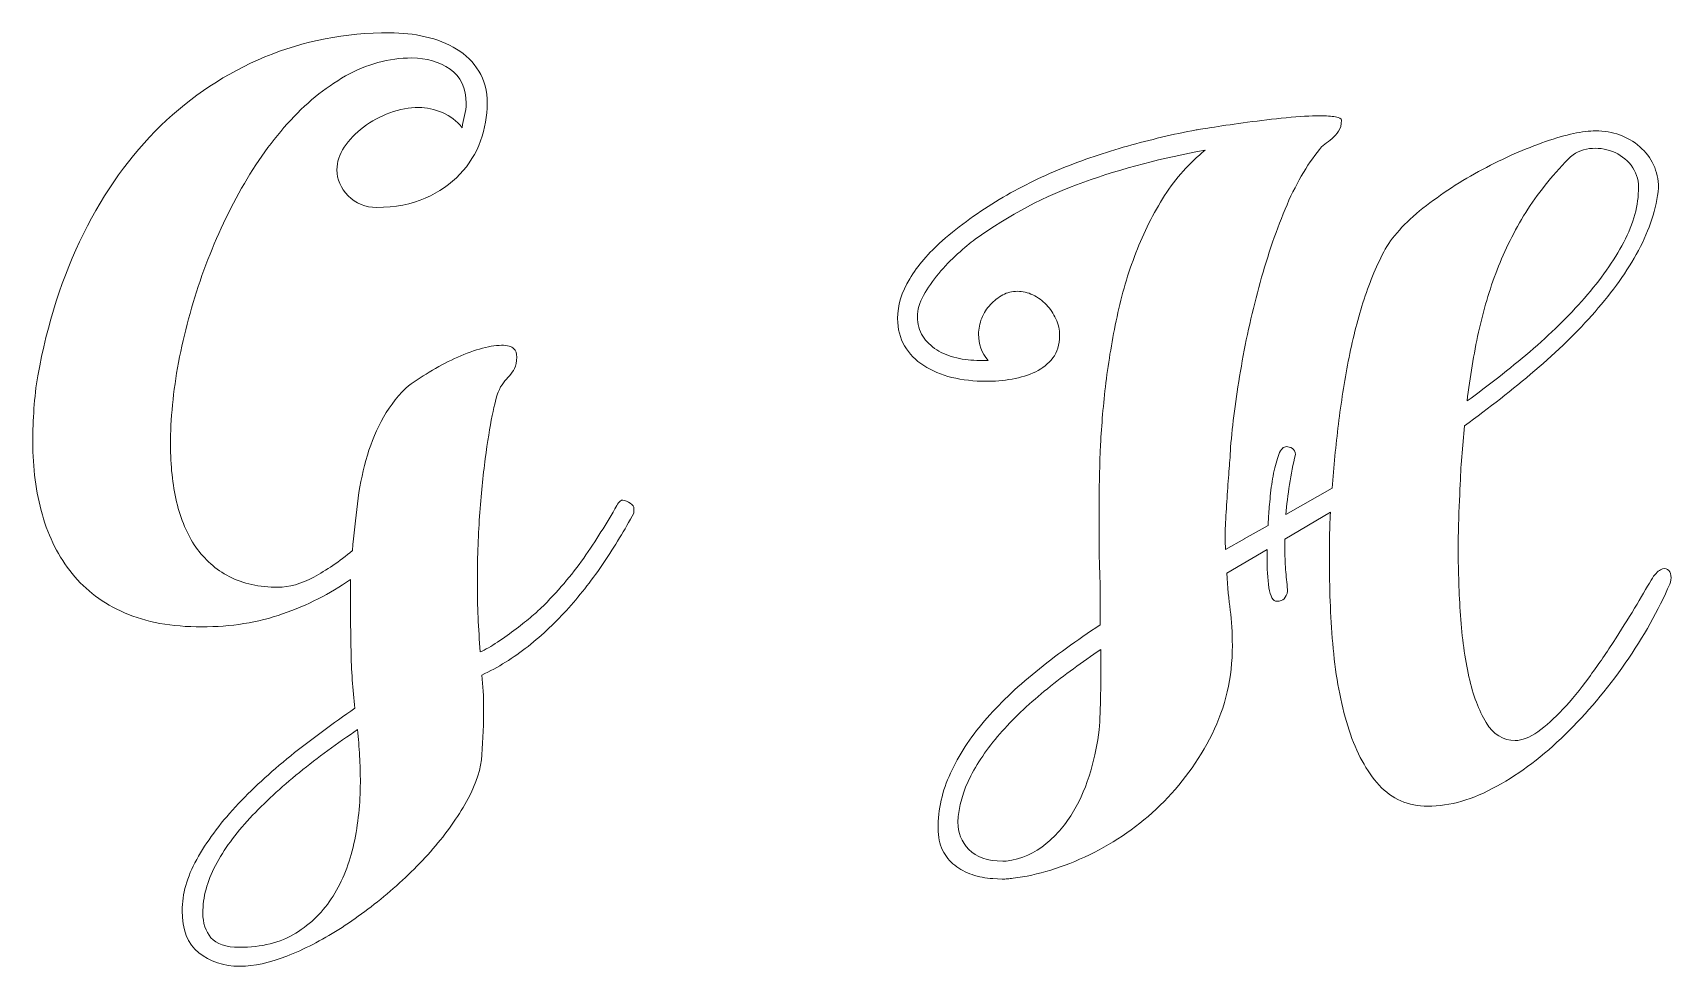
# Model space of a CAD drawing. Header units: millimetres. Extents: x -989 to 989, y -553 to 553.
# Drawn here: x 499 to 553.2, y 150.5 to 181.3 of the extents above; entities that cross this region are included whole.
import ezdxf

# ---------------------------------------------------------------- set-up
doc = ezdxf.new("R2010")
doc.units = ezdxf.units.MM
doc.header["$MEASUREMENT"] = 0
doc.layers.add('Camada 1', color=7, linetype='Continuous')

msp = doc.modelspace()

# ---------------------------------------------------------------- linework, layer by layer
at = {"layer": 'Camada 1', "color": 250, "lineweight": 9}
for points, knots in [([(509.6451, 159.013), (509.5707, 159.6327), (509.5261, 160.2723), (509.5162, 160.9367), (509.5162, 160.9367), (509.5013, 161.5961), (509.4964, 162.3745), (509.4964, 163.2669), (509.4964, 163.2669), (508.8171, 162.7959), (508.0685, 162.4191), (507.2553, 162.1316), (507.2553, 162.1316), (506.4422, 161.849), (505.5498, 161.7052), (504.583, 161.7052), (504.583, 161.7052), (503.5864, 161.7052), (502.7386, 161.8589), (502.0296, 162.1712), (502.0296, 162.1712), (501.3206, 162.4786), (500.7455, 162.91), (500.2993, 163.4653), (500.2993, 163.4653), (499.853, 164.0156), (499.5209, 164.6651), (499.3126, 165.4088), (499.3126, 165.4088), (499.0994, 166.1525), (498.9953, 166.9557), (498.9953, 167.8085), (498.9953, 167.8085), (498.9953, 168.1803), (499.0102, 168.5522), (499.035, 168.9191), (499.035, 168.9191), (499.0598, 169.281), (499.0994, 169.6479), (499.1639, 170.0049), (499.1639, 170.0049), (499.4713, 171.7303), (499.977, 173.292), (500.6711, 174.6951), (500.6711, 174.6951), (501.3652, 176.0982), (502.218, 177.2882), (503.2294, 178.2699), (503.2294, 178.2699), (504.2409, 179.2466), (505.3862, 180.0052), (506.6653, 180.5406), (506.6653, 180.5406), (507.9445, 181.0711), (509.3228, 181.3389), (510.7954, 181.3389), (510.7954, 181.3389), (511.197, 181.3389), (511.5837, 181.2942), (511.9704, 181.2099), (511.9704, 181.2099), (512.3571, 181.1207), (512.6992, 180.9868), (513.0017, 180.7984), (513.0017, 180.7984), (513.3091, 180.615), (513.552, 180.372), (513.7404, 180.0746), (513.7404, 180.0746), (513.9239, 179.782), (514.0181, 179.4201), (514.0181, 178.9987), (514.0181, 178.9987), (514.0181, 178.5921), (513.9437, 178.1806), (513.7949, 177.7641), (513.7949, 177.7641), (513.6462, 177.3526), (513.4181, 176.9857), (513.1157, 176.6635), (513.1157, 176.6635), (512.8133, 176.3412), (512.4315, 176.0784), (511.9704, 175.8751), (511.9704, 175.8751), (511.5143, 175.6719), (510.9788, 175.5677), (510.369, 175.5677), (510.369, 175.5677), (509.9872, 175.5677), (509.6699, 175.6967), (509.422, 175.9495), (509.422, 175.9495), (509.1741, 176.2024), (509.0501, 176.4899), (509.0501, 176.8122), (509.0501, 176.8122), (509.0501, 177.07), (509.1295, 177.3229), (509.2931, 177.5609), (509.2931, 177.5609), (509.4517, 177.8038), (509.6649, 178.022), (509.9277, 178.2203), (509.9277, 178.2203), (510.1855, 178.4186), (510.478, 178.5772), (510.8003, 178.6913), (510.8003, 178.6913), (511.1226, 178.8103), (511.4399, 178.8698), (511.7522, 178.8698), (511.7522, 178.8698), (512.015, 178.8698), (512.2728, 178.8152), (512.5356, 178.7012), (512.5356, 178.7012), (512.7984, 178.5921), (513.0116, 178.4236), (513.1851, 178.2004), (513.1851, 178.2004), (513.2099, 178.3393), (513.2396, 178.4731), (513.2694, 178.602), (513.2694, 178.602), (513.3041, 178.7309), (513.319, 178.8648), (513.319, 178.9987), (513.319, 178.9987), (513.319, 179.5094), (513.1405, 179.8862), (512.7885, 180.1341), (512.7885, 180.1341), (512.4315, 180.382), (512.015, 180.5059), (511.5291, 180.5059), (511.5291, 180.5059), (510.7606, 180.5059), (510.0318, 180.3076), (509.3327, 179.911), (509.3327, 179.911), (508.6386, 179.5143), (507.999, 178.9888), (507.409, 178.3293), (507.409, 178.3293), (506.819, 177.6699), (506.2836, 176.9064), (505.8076, 176.0388), (505.8076, 176.0388), (505.3316, 175.1711), (504.9251, 174.2638), (504.5879, 173.3119), (504.5879, 173.3119), (504.2558, 172.3649), (503.9979, 171.408), (503.8145, 170.4461), (503.8145, 170.4461), (503.636, 169.4843), (503.5468, 168.577), (503.5468, 167.7242), (503.5468, 167.7242), (503.5468, 167.04), (503.6162, 166.4103), (503.75, 165.8352), (503.75, 165.8352), (503.8889, 165.2551), (504.0971, 164.7593), (504.3847, 164.3428), (504.3847, 164.3428), (504.6722, 163.9313), (505.0391, 163.6041), (505.4903, 163.3661), (505.4903, 163.3661), (505.9464, 163.1331), (506.4819, 163.0141), (507.1016, 163.0141), (507.1016, 163.0141), (507.4735, 163.0141), (507.8701, 163.1281), (508.2816, 163.3512), (508.2816, 163.3512), (508.6981, 163.5743), (509.1245, 163.8619), (509.5608, 164.2238), (509.5608, 164.2238), (509.6104, 164.7543), (509.6649, 165.2749), (509.7244, 165.7757), (509.7244, 165.7757), (509.7889, 166.2765), (509.8831, 166.7524), (510.007, 167.2086), (510.007, 167.2086), (510.131, 167.6597), (510.2996, 168.0861), (510.5078, 168.4877), (510.5078, 168.4877), (510.721, 168.8943), (510.9937, 169.2612), (511.3259, 169.5983), (511.3259, 169.5983), (511.5638, 169.7818), (511.8217, 169.9602), (512.0993, 170.1239), (512.0993, 170.1239), (512.377, 170.2924), (512.6596, 170.4412), (512.9372, 170.5701), (512.9372, 170.5701), (513.2149, 170.7039), (513.4925, 170.8081), (513.7652, 170.8874), (513.7652, 170.8874), (514.0379, 170.9667), (514.2808, 171.0113), (514.4891, 171.0113), (514.4891, 171.0113), (514.6874, 171.0113), (514.8213, 170.9766), (514.8907, 170.9072), (514.8907, 170.9072), (514.9601, 170.8378), (514.9948, 170.7436), (514.9948, 170.6197), (514.9948, 170.6197), (514.9948, 170.456), (514.97, 170.3321), (514.9204, 170.2478), (514.9204, 170.2478), (514.8708, 170.1586), (514.8113, 170.0792), (514.7518, 170.0049), (514.7518, 170.0049), (514.6874, 169.9305), (514.6229, 169.8512), (514.5535, 169.7718), (514.5535, 169.7718), (514.4891, 169.6925), (514.4296, 169.5884), (514.38, 169.4644), (514.38, 169.4644), (514.3304, 169.3306), (514.266, 169.0678), (514.1817, 168.686), (514.1817, 168.686), (514.1023, 168.2993), (514.028, 167.8283), (513.9536, 167.2631), (513.9536, 167.2631), (513.8792, 166.6979), (513.8148, 166.0633), (513.7652, 165.3592), (513.7652, 165.3592), (513.7156, 164.6502), (513.6908, 163.9065), (513.6908, 163.1281), (513.6908, 163.1281), (513.6908, 162.7662), (513.7007, 162.3993), (513.7156, 162.0225), (513.7156, 162.0225), (513.7354, 161.6407), (513.7553, 161.259), (513.7801, 160.8772), (513.7801, 160.8772), (513.9586, 160.9516), (514.1519, 161.0606), (514.3602, 161.2044), (514.3602, 161.2044), (514.5734, 161.3432), (514.7766, 161.492), (514.9749, 161.6407), (514.9749, 161.6407), (515.1733, 161.7895), (515.3468, 161.9283), (515.4955, 162.0572), (515.4955, 162.0572), (515.6443, 162.1861), (515.7434, 162.2753), (515.793, 162.3249), (515.793, 162.3249), (516.3384, 162.8604), (516.8094, 163.4107), (517.206, 163.9809), (517.206, 163.9809), (517.6027, 164.5511), (517.9696, 165.1262), (518.3018, 165.7112), (518.3018, 165.7112), (518.3266, 165.7707), (518.3761, 165.8352), (518.4505, 165.8947), (518.4505, 165.8947), (518.515, 165.8947), (518.5893, 165.8749), (518.6835, 165.8302), (518.6835, 165.8302), (518.7777, 165.7856), (518.8372, 165.7311), (518.862, 165.6567), (518.862, 165.6567), (518.862, 165.6567), (518.862, 165.4683), (518.862, 165.4683), (518.862, 165.4683), (518.5645, 164.913), (518.2324, 164.3676), (517.8754, 163.8322), (517.8754, 163.8322), (517.5134, 163.3017), (517.1267, 162.8009), (516.7102, 162.3348), (516.7102, 162.3348), (516.2987, 161.8737), (515.8476, 161.4474), (515.3666, 161.0606), (515.3666, 161.0606), (514.8807, 160.6789), (514.375, 160.3616), (513.8396, 160.1137), (513.8396, 160.1137), (513.8792, 159.7567), (513.8991, 159.3947), (513.8991, 159.0378), (513.8991, 159.0378), (513.8991, 158.5172), (513.8792, 157.9966), (513.8396, 157.476), (513.8396, 157.476), (513.8148, 157.0298), (513.6611, 156.5489), (513.3834, 156.0283), (513.3834, 156.0283), (513.1058, 155.5077), (512.7438, 154.9871), (512.3075, 154.4665), (512.3075, 154.4665), (511.8663, 153.9459), (511.3655, 153.4501), (510.8102, 152.9692), (510.8102, 152.9692), (510.2549, 152.4932), (509.6848, 152.0718), (509.1096, 151.7049), (509.1096, 151.7049), (508.5345, 151.343), (507.9594, 151.0455), (507.3892, 150.8224), (507.3892, 150.8224), (506.819, 150.5993), (506.3084, 150.4902), (505.8473, 150.4902), (505.8473, 150.4902), (505.3019, 150.4902), (504.8458, 150.6389), (504.4838, 150.9364), (504.4838, 150.9364), (504.1169, 151.2339), (503.9335, 151.695), (503.9335, 152.3296), (503.9335, 152.3296), (503.9335, 152.875), (504.0921, 153.4352), (504.4144, 154.0203), (504.4144, 154.0203), (504.7367, 154.6004), (505.1631, 155.1804), (505.6936, 155.7556), (505.6936, 155.7556), (506.229, 156.3307), (506.8339, 156.891), (507.5231, 157.4463), (507.5231, 157.4463), (508.2073, 157.9966), (508.9163, 158.5172), (509.6451, 159.013)], [0, 0, 0, 0, 0.0105263, 0.0105263, 0.0105263, 0.0105263, 0.0210526, 0.0210526, 0.0210526, 0.0210526, 0.0315789, 0.0315789, 0.0315789, 0.0315789, 0.0421053, 0.0421053, 0.0421053, 0.0421053, 0.0526316, 0.0526316, 0.0526316, 0.0526316, 0.0631579, 0.0631579, 0.0631579, 0.0631579, 0.0736842, 0.0736842, 0.0736842, 0.0736842, 0.0842105, 0.0842105, 0.0842105, 0.0842105, 0.0947368, 0.0947368, 0.0947368, 0.0947368, 0.1052632, 0.1052632, 0.1052632, 0.1052632, 0.1157895, 0.1157895, 0.1157895, 0.1157895, 0.1263158, 0.1263158, 0.1263158, 0.1263158, 0.1368421, 0.1368421, 0.1368421, 0.1368421, 0.1473684, 0.1473684, 0.1473684, 0.1473684, 0.1578947, 0.1578947, 0.1578947, 0.1578947, 0.1684211, 0.1684211, 0.1684211, 0.1684211, 0.1789474, 0.1789474, 0.1789474, 0.1789474, 0.1894737, 0.1894737, 0.1894737, 0.1894737, 0.2, 0.2, 0.2, 0.2, 0.2105263, 0.2105263, 0.2105263, 0.2105263, 0.2210526, 0.2210526, 0.2210526, 0.2210526, 0.2315789, 0.2315789, 0.2315789, 0.2315789, 0.2421053, 0.2421053, 0.2421053, 0.2421053, 0.2526316, 0.2526316, 0.2526316, 0.2526316, 0.2631579, 0.2631579, 0.2631579, 0.2631579, 0.2736842, 0.2736842, 0.2736842, 0.2736842, 0.2842105, 0.2842105, 0.2842105, 0.2842105, 0.2947368, 0.2947368, 0.2947368, 0.2947368, 0.3052632, 0.3052632, 0.3052632, 0.3052632, 0.3157895, 0.3157895, 0.3157895, 0.3157895, 0.3263158, 0.3263158, 0.3263158, 0.3263158, 0.3368421, 0.3368421, 0.3368421, 0.3368421, 0.3473684, 0.3473684, 0.3473684, 0.3473684, 0.3578947, 0.3578947, 0.3578947, 0.3578947, 0.3684211, 0.3684211, 0.3684211, 0.3684211, 0.3789474, 0.3789474, 0.3789474, 0.3789474, 0.3894737, 0.3894737, 0.3894737, 0.3894737, 0.4, 0.4, 0.4, 0.4, 0.4105263, 0.4105263, 0.4105263, 0.4105263, 0.4210526, 0.4210526, 0.4210526, 0.4210526, 0.4315789, 0.4315789, 0.4315789, 0.4315789, 0.4421053, 0.4421053, 0.4421053, 0.4421053, 0.4526316, 0.4526316, 0.4526316, 0.4526316, 0.4631579, 0.4631579, 0.4631579, 0.4631579, 0.4736842, 0.4736842, 0.4736842, 0.4736842, 0.4842105, 0.4842105, 0.4842105, 0.4842105, 0.4947368, 0.4947368, 0.4947368, 0.4947368, 0.5052632, 0.5052632, 0.5052632, 0.5052632, 0.5157895, 0.5157895, 0.5157895, 0.5157895, 0.5263158, 0.5263158, 0.5263158, 0.5263158, 0.5368421, 0.5368421, 0.5368421, 0.5368421, 0.5473684, 0.5473684, 0.5473684, 0.5473684, 0.5578947, 0.5578947, 0.5578947, 0.5578947, 0.5684211, 0.5684211, 0.5684211, 0.5684211, 0.5789474, 0.5789474, 0.5789474, 0.5789474, 0.5894737, 0.5894737, 0.5894737, 0.5894737, 0.6, 0.6, 0.6, 0.6, 0.6105263, 0.6105263, 0.6105263, 0.6105263, 0.6210526, 0.6210526, 0.6210526, 0.6210526, 0.6315789, 0.6315789, 0.6315789, 0.6315789, 0.6421053, 0.6421053, 0.6421053, 0.6421053, 0.6526316, 0.6526316, 0.6526316, 0.6526316, 0.6631579, 0.6631579, 0.6631579, 0.6631579, 0.6736842, 0.6736842, 0.6736842, 0.6736842, 0.6842105, 0.6842105, 0.6842105, 0.6842105, 0.6947368, 0.6947368, 0.6947368, 0.6947368, 0.7052632, 0.7052632, 0.7052632, 0.7052632, 0.7157895, 0.7157895, 0.7157895, 0.7157895, 0.7263158, 0.7263158, 0.7263158, 0.7263158, 0.7368421, 0.7368421, 0.7368421, 0.7368421, 0.7473684, 0.7473684, 0.7473684, 0.7473684, 0.7578947, 0.7578947, 0.7578947, 0.7578947, 0.7684211, 0.7684211, 0.7684211, 0.7684211, 0.7789474, 0.7789474, 0.7789474, 0.7789474, 0.7894737, 0.7894737, 0.7894737, 0.7894737, 0.8, 0.8, 0.8, 0.8, 0.8105263, 0.8105263, 0.8105263, 0.8105263, 0.8210526, 0.8210526, 0.8210526, 0.8210526, 0.8315789, 0.8315789, 0.8315789, 0.8315789, 0.8421053, 0.8421053, 0.8421053, 0.8421053, 0.8526316, 0.8526316, 0.8526316, 0.8526316, 0.8631579, 0.8631579, 0.8631579, 0.8631579, 0.8736842, 0.8736842, 0.8736842, 0.8736842, 0.8842105, 0.8842105, 0.8842105, 0.8842105, 0.8947368, 0.8947368, 0.8947368, 0.8947368, 0.9052632, 0.9052632, 0.9052632, 0.9052632, 0.9157895, 0.9157895, 0.9157895, 0.9157895, 0.9263158, 0.9263158, 0.9263158, 0.9263158, 0.9368421, 0.9368421, 0.9368421, 0.9368421, 0.9473684, 0.9473684, 0.9473684, 0.9473684, 0.9578947, 0.9578947, 0.9578947, 0.9578947, 0.9684211, 0.9684211, 0.9684211, 0.9684211, 0.9789474, 0.9789474, 0.9789474, 0.9789474, 1, 1, 1, 1]), ([(547.9938, 157.9508), (548.2268, 157.9508), (548.4797, 158.045), (548.7474, 158.2383), (548.7474, 158.2383), (549.0102, 158.4317), (549.2879, 158.6796), (549.5754, 158.982), (549.5754, 158.982), (549.858, 159.2845), (550.1456, 159.6315), (550.4282, 160.0232), (550.4282, 160.0232), (550.7158, 160.4149), (550.9835, 160.8066), (551.2363, 161.1933), (551.2363, 161.1933), (551.4892, 161.585), (551.7272, 161.9618), (551.9453, 162.3188), (551.9453, 162.3188), (552.1585, 162.6807), (552.342, 162.9881), (552.4907, 163.2509), (552.4907, 163.2509), (552.6048, 163.4343), (552.7039, 163.5483), (552.7981, 163.593), (552.7981, 163.593), (552.8923, 163.6376), (552.9716, 163.6425), (553.0311, 163.6029), (553.0311, 163.6029), (553.0956, 163.5682), (553.1303, 163.4988), (553.1452, 163.3996), (553.1452, 163.3996), (553.1551, 163.3004), (553.1452, 163.2062), (553.1055, 163.1219), (553.1055, 163.1219), (552.7337, 162.2543), (552.2428, 161.3817), (551.6379, 160.5091), (551.6379, 160.5091), (551.0281, 159.6315), (550.3687, 158.8482), (549.6498, 158.1491), (549.6498, 158.1491), (548.9309, 157.445), (548.1773, 156.8749), (547.3889, 156.4386), (547.3889, 156.4386), (546.6006, 155.9973), (545.842, 155.7792), (545.1083, 155.7792), (545.1083, 155.7792), (544.4588, 155.7792), (543.9233, 156.0122), (543.5019, 156.4733), (543.5019, 156.4733), (543.0804, 156.9393), (542.7482, 157.5442), (542.5053, 158.2929), (542.5053, 158.2929), (542.2624, 159.0465), (542.0938, 159.8844), (541.9996, 160.8115), (541.9996, 160.8115), (541.9054, 161.7387), (541.8608, 162.6658), (541.8608, 163.5979), (541.8608, 163.5979), (541.8608, 163.9202), (541.8608, 164.2375), (541.8608, 164.5598), (541.8608, 164.5598), (541.8608, 164.882), (541.8707, 165.1944), (541.8905, 165.4919), (541.8905, 165.4919), (541.8905, 165.4919), (540.3833, 164.5994), (540.3833, 164.5994), (540.3833, 164.5994), (540.3833, 164.5994), (540.3833, 164.302), (540.3833, 164.302), (540.3833, 164.302), (540.3833, 164.064), (540.3932, 163.8309), (540.4081, 163.6029), (540.4081, 163.6029), (540.4279, 163.3748), (540.4477, 163.1517), (540.4725, 162.9435), (540.4725, 162.9435), (540.4725, 162.9435), (540.4725, 162.8889), (540.4725, 162.8889), (540.4725, 162.8889), (540.4378, 162.6658), (540.3188, 162.5518), (540.1255, 162.5518), (540.1255, 162.5518), (539.9916, 162.5518), (539.9024, 162.7005), (539.8577, 162.998), (539.8577, 162.998), (539.8131, 163.2955), (539.7933, 163.6425), (539.7933, 164.0392), (539.7933, 164.0392), (539.7933, 164.0392), (539.7933, 164.2623), (539.7933, 164.2623), (539.7933, 164.2623), (539.7933, 164.2623), (538.4695, 163.4839), (538.4695, 163.4839), (538.4695, 163.4839), (538.4943, 163.0129), (538.529, 162.6014), (538.5786, 162.2543), (538.5786, 162.2543), (538.6232, 161.9072), (538.648, 161.5156), (538.648, 161.0842), (538.648, 161.0842), (538.648, 160.0282), (538.4249, 159.0564), (537.9787, 158.1639), (537.9787, 158.1639), (537.5275, 157.2666), (536.9573, 156.4832), (536.2632, 155.8089), (536.2632, 155.8089), (535.5691, 155.1346), (534.7857, 154.5892), (533.923, 154.1728), (533.923, 154.1728), (533.0603, 153.7563), (532.2175, 153.4985), (531.3994, 153.3993), (531.3994, 153.3993), (531.3349, 153.3894), (531.2754, 153.3844), (531.211, 153.3795), (531.211, 153.3795), (531.1515, 153.3745), (531.0969, 153.3696), (531.0424, 153.3696), (531.0424, 153.3696), (531.0424, 153.3696), (530.7301, 153.3894), (530.7301, 153.3894), (530.7301, 153.3894), (530.4921, 153.3993), (530.264, 153.4439), (530.0459, 153.5183), (530.0459, 153.5183), (529.8327, 153.5927), (529.6393, 153.6968), (529.4707, 153.8257), (529.4707, 153.8257), (529.3022, 153.9546), (529.1683, 154.1232), (529.0691, 154.3265), (529.0691, 154.3265), (528.97, 154.5297), (528.9204, 154.7677), (528.9204, 155.0404), (528.9204, 155.0404), (528.9204, 155.675), (529.0592, 156.2849), (529.3319, 156.8749), (529.3319, 156.8749), (529.6046, 157.4649), (529.9764, 158.035), (530.4524, 158.5953), (530.4524, 158.5953), (530.9333, 159.1506), (531.4936, 159.691), (532.148, 160.2215), (532.148, 160.2215), (532.7975, 160.7471), (533.5065, 161.2627), (534.275, 161.7734), (534.275, 161.7734), (534.275, 161.7734), (534.275, 163.1864), (534.275, 163.1864), (534.275, 163.1864), (534.2552, 163.593), (534.2453, 164.0541), (534.2453, 164.5598), (534.2453, 164.5598), (534.2453, 165.0704), (534.2453, 165.5266), (534.2453, 165.9381), (534.2453, 165.9381), (534.2453, 166.4686), (534.2602, 167.0636), (534.2899, 167.723), (534.2899, 167.723), (534.3246, 168.3774), (534.3841, 169.0616), (534.4684, 169.7756), (534.4684, 169.7756), (534.5576, 170.4895), (534.6766, 171.2134), (534.8353, 171.9521), (534.8353, 171.9521), (534.989, 172.6859), (535.1972, 173.3949), (535.46, 174.0692), (535.46, 174.0692), (535.7178, 174.7435), (536.0351, 175.3732), (536.407, 175.9582), (536.407, 175.9582), (536.7838, 176.5383), (537.23, 177.0391), (537.7506, 177.4605), (537.7506, 177.4605), (536.3623, 177.2126), (535.0286, 176.8606), (533.7396, 176.4044), (533.7396, 176.4044), (532.4505, 175.9483), (531.2556, 175.3186), (530.15, 174.5154), (530.15, 174.5154), (529.9764, 174.3915), (529.7831, 174.2279), (529.5649, 174.0295), (529.5649, 174.0295), (529.3468, 173.8312), (529.1385, 173.618), (528.9402, 173.3801), (528.9402, 173.3801), (528.7419, 173.147), (528.5783, 172.9041), (528.4395, 172.6611), (528.4395, 172.6611), (528.3056, 172.4132), (528.2362, 172.1753), (528.2362, 171.9571), (528.2362, 171.9571), (528.2362, 171.7092), (528.2957, 171.496), (528.4147, 171.3126), (528.4147, 171.3126), (528.5287, 171.1341), (528.6874, 170.9853), (528.8758, 170.8614), (528.8758, 170.8614), (529.0691, 170.7374), (529.2873, 170.6482), (529.5352, 170.5937), (529.5352, 170.5937), (529.7831, 170.5342), (530.0359, 170.5094), (530.2987, 170.5094), (530.2987, 170.5094), (530.2987, 170.5094), (530.5764, 170.5094), (530.5764, 170.5094), (530.5764, 170.5094), (530.3632, 170.7573), (530.259, 171.0498), (530.259, 171.382), (530.259, 171.382), (530.259, 171.5555), (530.2938, 171.729), (530.3632, 171.9026), (530.3632, 171.9026), (530.4276, 172.0761), (530.5268, 172.2298), (530.6507, 172.3587), (530.6507, 172.3587), (530.7747, 172.4876), (530.9085, 172.5917), (531.0573, 172.676), (531.0573, 172.676), (531.206, 172.7553), (531.3696, 172.795), (531.5432, 172.795), (531.5432, 172.795), (531.7167, 172.795), (531.8853, 172.7553), (532.0538, 172.676), (532.0538, 172.676), (532.2224, 172.5917), (532.3712, 172.4876), (532.5001, 172.3488), (532.5001, 172.3488), (532.629, 172.2149), (532.7331, 172.0563), (532.8174, 171.8827), (532.8174, 171.8827), (532.8967, 171.7092), (532.9364, 171.5258), (532.9364, 171.3274), (532.9364, 171.3274), (532.9364, 171.03), (532.862, 170.7821), (532.7133, 170.5937), (532.7133, 170.5937), (532.5645, 170.4003), (532.3761, 170.2466), (532.148, 170.1375), (532.148, 170.1375), (531.915, 170.0235), (531.6572, 169.9442), (531.3647, 169.8946), (531.3647, 169.8946), (531.0722, 169.845), (530.7846, 169.8202), (530.502, 169.8202), (530.502, 169.8202), (530.1053, 169.8202), (529.7285, 169.8648), (529.3765, 169.9491), (529.3765, 169.9491), (529.0245, 170.0384), (528.7122, 170.1673), (528.4444, 170.3408), (528.4444, 170.3408), (528.1816, 170.5143), (527.9685, 170.7275), (527.8148, 170.9903), (527.8148, 170.9903), (527.6611, 171.2481), (527.5817, 171.5505), (527.5817, 171.8976), (527.5817, 171.8976), (527.5817, 172.329), (527.7156, 172.7653), (527.9833, 173.2065), (527.9833, 173.2065), (528.2511, 173.6478), (528.608, 174.0643), (529.0543, 174.4609), (529.0543, 174.4609), (529.6492, 174.9765), (530.2789, 175.4376), (530.9433, 175.8293), (530.9433, 175.8293), (531.6076, 176.2259), (532.2918, 176.568), (533.0008, 176.8507), (533.0008, 176.8507), (533.7098, 177.1382), (534.4337, 177.3861), (535.1823, 177.5944), (535.1823, 177.5944), (535.926, 177.8026), (536.6846, 177.986), (537.4531, 178.1298), (537.4531, 178.1298), (537.5374, 178.1447), (537.7407, 178.1744), (538.058, 178.224), (538.058, 178.224), (538.3753, 178.2736), (538.7422, 178.3281), (539.1537, 178.3827), (539.1537, 178.3827), (539.5702, 178.4372), (539.9966, 178.4868), (540.4279, 178.5314), (540.4279, 178.5314), (540.8642, 178.576), (541.2361, 178.5959), (541.5435, 178.5959), (541.5435, 178.5959), (541.7566, 178.5959), (541.9252, 178.586), (542.0541, 178.5612), (542.0541, 178.5612), (542.188, 178.5413), (542.2524, 178.5017), (542.2524, 178.4471), (542.2524, 178.4471), (542.2524, 178.2984), (542.2227, 178.1794), (542.1582, 178.0852), (542.1582, 178.0852), (542.0988, 177.991), (542.0244, 177.9117), (541.9451, 177.8423), (541.9451, 177.8423), (541.8657, 177.7728), (541.7814, 177.7133), (541.7021, 177.6538), (541.7021, 177.6538), (541.6228, 177.5993), (541.5633, 177.5398), (541.5286, 177.4803), (541.5286, 177.4803), (541.1072, 176.9696), (540.7254, 176.3152), (540.3932, 175.507), (540.3932, 175.507), (540.0561, 174.6989), (539.7685, 173.8362), (539.5206, 172.919), (539.5206, 172.919), (539.2727, 172.0017), (539.0694, 171.0795), (538.9157, 170.1524), (538.9157, 170.1524), (538.7571, 169.2302), (538.6529, 168.3973), (538.5885, 167.6486), (538.5885, 167.6486), (538.5885, 167.5494), (538.5786, 167.3759), (538.5587, 167.128), (538.5587, 167.128), (538.5389, 166.8801), (538.5141, 166.6074), (538.4943, 166.3), (538.4943, 166.3), (538.4745, 165.9976), (538.4546, 165.6902), (538.4348, 165.3828), (538.4348, 165.3828), (538.415, 165.0704), (538.405, 164.8077), (538.405, 164.5994), (538.405, 164.5994), (538.405, 164.535), (538.41, 164.4804), (538.415, 164.4309), (538.415, 164.4309), (538.4199, 164.3813), (538.4249, 164.3367), (538.4249, 164.302), (538.4249, 164.302), (538.4249, 164.302), (538.4249, 164.2623), (538.4249, 164.2623), (538.4249, 164.2623), (538.4249, 164.2623), (539.0496, 164.6143), (539.0496, 164.6143), (539.0496, 164.6143), (539.0496, 164.6143), (539.0347, 164.6143), (539.0347, 164.6143), (539.0347, 164.6143), (539.0347, 164.6143), (539.828, 165.0605), (539.828, 165.0605), (539.828, 165.0605), (539.828, 165.0605), (539.8478, 165.3778), (539.8478, 165.3778), (539.8478, 165.3778), (539.8577, 165.5514), (539.8776, 165.7695), (539.9024, 166.0273), (539.9024, 166.0273), (539.9271, 166.2901), (539.9619, 166.543), (540.0114, 166.781), (540.0114, 166.781), (540.061, 167.0239), (540.1205, 167.2321), (540.185, 167.4057), (540.185, 167.4057), (540.2544, 167.5792), (540.3387, 167.6635), (540.4378, 167.6635), (540.4378, 167.6635), (540.4973, 167.6635), (540.5618, 167.6436), (540.6312, 167.599), (540.6312, 167.599), (540.6956, 167.5594), (540.7303, 167.4899), (540.7303, 167.4057), (540.7303, 167.4057), (540.656, 167.0834), (540.5915, 166.7512), (540.537, 166.4091), (540.537, 166.4091), (540.4824, 166.072), (540.4428, 165.7398), (540.418, 165.4175), (540.418, 165.4175), (540.418, 165.4175), (541.95, 166.2901), (541.95, 166.2901), (541.95, 166.2901), (541.9996, 166.9941), (542.069, 167.7031), (542.1533, 168.4072), (542.1533, 168.4072), (542.2425, 169.1162), (542.3516, 169.8053), (542.4805, 170.4846), (542.4805, 170.4846), (542.6144, 171.1589), (542.773, 171.8034), (542.9664, 172.4182), (542.9664, 172.4182), (543.1598, 173.028), (543.3878, 173.5883), (543.6506, 174.099), (543.6506, 174.099), (543.9134, 174.5799), (544.3447, 175.0608), (544.9496, 175.5417), (544.9496, 175.5417), (545.5545, 176.0177), (546.2089, 176.4441), (546.9179, 176.8209), (546.9179, 176.8209), (547.622, 177.2027), (548.321, 177.5051), (549.0003, 177.7431), (549.0003, 177.7431), (549.6845, 177.9761), (550.2348, 178.0951), (550.6563, 178.0951), (550.6563, 178.0951), (551.2264, 178.0951), (551.7123, 177.9216), (552.1139, 177.5745), (552.1139, 177.5745), (552.5155, 177.2275), (552.7237, 176.7763), (552.7386, 176.216), (552.7386, 176.216), (552.6642, 175.5219), (552.4411, 174.8327), (552.0693, 174.1436), (552.0693, 174.1436), (551.6974, 173.4594), (551.2215, 172.7801), (550.6364, 172.1207), (550.6364, 172.1207), (550.0563, 171.4563), (549.392, 170.8068), (548.6483, 170.1772), (548.6483, 170.1772), (547.9046, 169.5426), (547.1311, 168.9377), (546.323, 168.3526), (546.323, 168.3526), (546.323, 168.3526), (546.2089, 167.0685), (546.2089, 167.0685), (546.2089, 167.0685), (546.199, 166.7958), (546.1792, 166.3992), (546.1544, 165.8786), (546.1544, 165.8786), (546.1296, 165.358), (546.1147, 164.8077), (546.1147, 164.2276), (546.1147, 164.2276), (546.1147, 163.5335), (546.1395, 162.8195), (546.1891, 162.0808), (546.1891, 162.0808), (546.2387, 161.347), (546.3329, 160.6727), (546.4667, 160.0579), (546.4667, 160.0579), (546.6056, 159.4481), (546.794, 158.9424), (547.0369, 158.5457), (547.0369, 158.5457), (547.2749, 158.1491), (547.5972, 157.9508), (547.9938, 157.9508)], [0, 0, 0, 0, 0.0068493, 0.0068493, 0.0068493, 0.0068493, 0.0136986, 0.0136986, 0.0136986, 0.0136986, 0.0205479, 0.0205479, 0.0205479, 0.0205479, 0.0273973, 0.0273973, 0.0273973, 0.0273973, 0.0342466, 0.0342466, 0.0342466, 0.0342466, 0.0410959, 0.0410959, 0.0410959, 0.0410959, 0.0479452, 0.0479452, 0.0479452, 0.0479452, 0.0547945, 0.0547945, 0.0547945, 0.0547945, 0.0616438, 0.0616438, 0.0616438, 0.0616438, 0.0684932, 0.0684932, 0.0684932, 0.0684932, 0.0753425, 0.0753425, 0.0753425, 0.0753425, 0.0821918, 0.0821918, 0.0821918, 0.0821918, 0.0890411, 0.0890411, 0.0890411, 0.0890411, 0.0958904, 0.0958904, 0.0958904, 0.0958904, 0.1027397, 0.1027397, 0.1027397, 0.1027397, 0.109589, 0.109589, 0.109589, 0.109589, 0.1164384, 0.1164384, 0.1164384, 0.1164384, 0.1232877, 0.1232877, 0.1232877, 0.1232877, 0.130137, 0.130137, 0.130137, 0.130137, 0.1369863, 0.1369863, 0.1369863, 0.1369863, 0.1438356, 0.1438356, 0.1438356, 0.1438356, 0.1506849, 0.1506849, 0.1506849, 0.1506849, 0.1575342, 0.1575342, 0.1575342, 0.1575342, 0.1643836, 0.1643836, 0.1643836, 0.1643836, 0.1712329, 0.1712329, 0.1712329, 0.1712329, 0.1780822, 0.1780822, 0.1780822, 0.1780822, 0.1849315, 0.1849315, 0.1849315, 0.1849315, 0.1917808, 0.1917808, 0.1917808, 0.1917808, 0.1986301, 0.1986301, 0.1986301, 0.1986301, 0.2054795, 0.2054795, 0.2054795, 0.2054795, 0.2123288, 0.2123288, 0.2123288, 0.2123288, 0.2191781, 0.2191781, 0.2191781, 0.2191781, 0.2260274, 0.2260274, 0.2260274, 0.2260274, 0.2328767, 0.2328767, 0.2328767, 0.2328767, 0.239726, 0.239726, 0.239726, 0.239726, 0.2465753, 0.2465753, 0.2465753, 0.2465753, 0.2534247, 0.2534247, 0.2534247, 0.2534247, 0.260274, 0.260274, 0.260274, 0.260274, 0.2671233, 0.2671233, 0.2671233, 0.2671233, 0.2739726, 0.2739726, 0.2739726, 0.2739726, 0.2808219, 0.2808219, 0.2808219, 0.2808219, 0.2876712, 0.2876712, 0.2876712, 0.2876712, 0.2945205, 0.2945205, 0.2945205, 0.2945205, 0.3013699, 0.3013699, 0.3013699, 0.3013699, 0.3082192, 0.3082192, 0.3082192, 0.3082192, 0.3150685, 0.3150685, 0.3150685, 0.3150685, 0.3219178, 0.3219178, 0.3219178, 0.3219178, 0.3287671, 0.3287671, 0.3287671, 0.3287671, 0.3356164, 0.3356164, 0.3356164, 0.3356164, 0.3424658, 0.3424658, 0.3424658, 0.3424658, 0.3493151, 0.3493151, 0.3493151, 0.3493151, 0.3561644, 0.3561644, 0.3561644, 0.3561644, 0.3630137, 0.3630137, 0.3630137, 0.3630137, 0.369863, 0.369863, 0.369863, 0.369863, 0.3767123, 0.3767123, 0.3767123, 0.3767123, 0.3835616, 0.3835616, 0.3835616, 0.3835616, 0.390411, 0.390411, 0.390411, 0.390411, 0.3972603, 0.3972603, 0.3972603, 0.3972603, 0.4041096, 0.4041096, 0.4041096, 0.4041096, 0.4109589, 0.4109589, 0.4109589, 0.4109589, 0.4178082, 0.4178082, 0.4178082, 0.4178082, 0.4246575, 0.4246575, 0.4246575, 0.4246575, 0.4315068, 0.4315068, 0.4315068, 0.4315068, 0.4383562, 0.4383562, 0.4383562, 0.4383562, 0.4452055, 0.4452055, 0.4452055, 0.4452055, 0.4520548, 0.4520548, 0.4520548, 0.4520548, 0.4589041, 0.4589041, 0.4589041, 0.4589041, 0.4657534, 0.4657534, 0.4657534, 0.4657534, 0.4726027, 0.4726027, 0.4726027, 0.4726027, 0.4794521, 0.4794521, 0.4794521, 0.4794521, 0.4863014, 0.4863014, 0.4863014, 0.4863014, 0.4931507, 0.4931507, 0.4931507, 0.4931507, 0.5, 0.5, 0.5, 0.5, 0.5068493, 0.5068493, 0.5068493, 0.5068493, 0.5136986, 0.5136986, 0.5136986, 0.5136986, 0.5205479, 0.5205479, 0.5205479, 0.5205479, 0.5273973, 0.5273973, 0.5273973, 0.5273973, 0.5342466, 0.5342466, 0.5342466, 0.5342466, 0.5410959, 0.5410959, 0.5410959, 0.5410959, 0.5479452, 0.5479452, 0.5479452, 0.5479452, 0.5547945, 0.5547945, 0.5547945, 0.5547945, 0.5616438, 0.5616438, 0.5616438, 0.5616438, 0.5684932, 0.5684932, 0.5684932, 0.5684932, 0.5753425, 0.5753425, 0.5753425, 0.5753425, 0.5821918, 0.5821918, 0.5821918, 0.5821918, 0.5890411, 0.5890411, 0.5890411, 0.5890411, 0.5958904, 0.5958904, 0.5958904, 0.5958904, 0.6027397, 0.6027397, 0.6027397, 0.6027397, 0.609589, 0.609589, 0.609589, 0.609589, 0.6164384, 0.6164384, 0.6164384, 0.6164384, 0.6232877, 0.6232877, 0.6232877, 0.6232877, 0.630137, 0.630137, 0.630137, 0.630137, 0.6369863, 0.6369863, 0.6369863, 0.6369863, 0.6438356, 0.6438356, 0.6438356, 0.6438356, 0.6506849, 0.6506849, 0.6506849, 0.6506849, 0.6575342, 0.6575342, 0.6575342, 0.6575342, 0.6643836, 0.6643836, 0.6643836, 0.6643836, 0.6712329, 0.6712329, 0.6712329, 0.6712329, 0.6780822, 0.6780822, 0.6780822, 0.6780822, 0.6849315, 0.6849315, 0.6849315, 0.6849315, 0.6917808, 0.6917808, 0.6917808, 0.6917808, 0.6986301, 0.6986301, 0.6986301, 0.6986301, 0.7054795, 0.7054795, 0.7054795, 0.7054795, 0.7123288, 0.7123288, 0.7123288, 0.7123288, 0.7191781, 0.7191781, 0.7191781, 0.7191781, 0.7260274, 0.7260274, 0.7260274, 0.7260274, 0.7328767, 0.7328767, 0.7328767, 0.7328767, 0.739726, 0.739726, 0.739726, 0.739726, 0.7465753, 0.7465753, 0.7465753, 0.7465753, 0.7534247, 0.7534247, 0.7534247, 0.7534247, 0.760274, 0.760274, 0.760274, 0.760274, 0.7671233, 0.7671233, 0.7671233, 0.7671233, 0.7739726, 0.7739726, 0.7739726, 0.7739726, 0.7808219, 0.7808219, 0.7808219, 0.7808219, 0.7876712, 0.7876712, 0.7876712, 0.7876712, 0.7945205, 0.7945205, 0.7945205, 0.7945205, 0.8013699, 0.8013699, 0.8013699, 0.8013699, 0.8082192, 0.8082192, 0.8082192, 0.8082192, 0.8150685, 0.8150685, 0.8150685, 0.8150685, 0.8219178, 0.8219178, 0.8219178, 0.8219178, 0.8287671, 0.8287671, 0.8287671, 0.8287671, 0.8356164, 0.8356164, 0.8356164, 0.8356164, 0.8424658, 0.8424658, 0.8424658, 0.8424658, 0.8493151, 0.8493151, 0.8493151, 0.8493151, 0.8561644, 0.8561644, 0.8561644, 0.8561644, 0.8630137, 0.8630137, 0.8630137, 0.8630137, 0.869863, 0.869863, 0.869863, 0.869863, 0.8767123, 0.8767123, 0.8767123, 0.8767123, 0.8835616, 0.8835616, 0.8835616, 0.8835616, 0.890411, 0.890411, 0.890411, 0.890411, 0.8972603, 0.8972603, 0.8972603, 0.8972603, 0.9041096, 0.9041096, 0.9041096, 0.9041096, 0.9109589, 0.9109589, 0.9109589, 0.9109589, 0.9178082, 0.9178082, 0.9178082, 0.9178082, 0.9246575, 0.9246575, 0.9246575, 0.9246575, 0.9315068, 0.9315068, 0.9315068, 0.9315068, 0.9383562, 0.9383562, 0.9383562, 0.9383562, 0.9452055, 0.9452055, 0.9452055, 0.9452055, 0.9520548, 0.9520548, 0.9520548, 0.9520548, 0.9589041, 0.9589041, 0.9589041, 0.9589041, 0.9657534, 0.9657534, 0.9657534, 0.9657534, 0.9726027, 0.9726027, 0.9726027, 0.9726027, 0.9794521, 0.9794521, 0.9794521, 0.9794521, 0.9863014, 0.9863014, 0.9863014, 0.9863014, 1, 1, 1, 1]), ([(549.7539, 177.168), (549.1936, 176.5978), (548.7276, 176.0078), (548.3458, 175.398), (548.3458, 175.398), (547.969, 174.7931), (547.6517, 174.1585), (547.3989, 173.504), (547.3989, 173.504), (547.146, 172.8446), (546.9427, 172.1604), (546.7841, 171.4415), (546.7841, 171.4415), (546.6304, 170.7226), (546.5064, 169.964), (546.4073, 169.1707), (546.4073, 169.1707), (547.1113, 169.6814), (547.8005, 170.2218), (548.4797, 170.7969), (548.4797, 170.7969), (549.154, 171.3721), (549.7589, 171.967), (550.2894, 172.5719), (550.2894, 172.5719), (550.8248, 173.1817), (551.2562, 173.7965), (551.5834, 174.4163), (551.5834, 174.4163), (551.9106, 175.036), (552.0742, 175.6409), (552.0742, 176.2359), (552.0742, 176.2359), (552.0742, 176.5085), (551.99, 176.7515), (551.8263, 176.9597), (551.8263, 176.9597), (551.6578, 177.1729), (551.4545, 177.3217), (551.2116, 177.4159), (551.2116, 177.4159), (550.9686, 177.5101), (550.7158, 177.5398), (550.448, 177.5101), (550.448, 177.5101), (550.1803, 177.4803), (549.9522, 177.3663), (549.7539, 177.168)], [0, 0, 0, 0, 0.0769231, 0.0769231, 0.0769231, 0.0769231, 0.1538462, 0.1538462, 0.1538462, 0.1538462, 0.2307692, 0.2307692, 0.2307692, 0.2307692, 0.3076923, 0.3076923, 0.3076923, 0.3076923, 0.3846154, 0.3846154, 0.3846154, 0.3846154, 0.4615385, 0.4615385, 0.4615385, 0.4615385, 0.5384615, 0.5384615, 0.5384615, 0.5384615, 0.6153846, 0.6153846, 0.6153846, 0.6153846, 0.6923077, 0.6923077, 0.6923077, 0.6923077, 0.7692308, 0.7692308, 0.7692308, 0.7692308, 0.8461538, 0.8461538, 0.8461538, 0.8461538, 1, 1, 1, 1]), ([(534.2453, 158.2978), (534.2701, 158.6449), (534.2899, 159.0366), (534.2949, 159.4778), (534.2949, 159.4778), (534.2998, 159.9141), (534.3048, 160.3157), (534.3048, 160.6777), (534.3048, 160.6777), (534.3048, 160.6777), (534.2998, 160.9553), (534.2998, 160.9553), (534.2998, 160.9553), (533.6801, 160.5438), (533.0901, 160.1124), (532.5348, 159.6613), (532.5348, 159.6613), (531.9745, 159.2101), (531.4787, 158.744), (531.0424, 158.2582), (531.0424, 158.2582), (530.6111, 157.7772), (530.264, 157.2814), (530.0012, 156.7807), (530.0012, 156.7807), (529.7434, 156.2799), (529.5996, 155.7692), (529.5748, 155.2486), (529.5748, 155.2486), (529.5748, 154.9016), (529.6938, 154.5991), (529.9368, 154.3463), (529.9368, 154.3463), (530.1797, 154.0885), (530.5565, 153.9645), (531.0622, 153.9645), (531.0622, 153.9645), (531.0622, 153.9645), (531.1763, 153.9645), (531.1763, 153.9645), (531.1763, 153.9645), (531.682, 154.0389), (532.1233, 154.2273), (532.4852, 154.5297), (532.4852, 154.5297), (532.8521, 154.8322), (533.1545, 155.1941), (533.3975, 155.6106), (533.3975, 155.6106), (533.6404, 156.0221), (533.8288, 156.4683), (533.9676, 156.9492), (533.9676, 156.9492), (534.1015, 157.4252), (534.1957, 157.8764), (534.2453, 158.2978)], [0, 0, 0, 0, 0.0666667, 0.0666667, 0.0666667, 0.0666667, 0.1333333, 0.1333333, 0.1333333, 0.1333333, 0.2, 0.2, 0.2, 0.2, 0.2666667, 0.2666667, 0.2666667, 0.2666667, 0.3333333, 0.3333333, 0.3333333, 0.3333333, 0.4, 0.4, 0.4, 0.4, 0.4666667, 0.4666667, 0.4666667, 0.4666667, 0.5333333, 0.5333333, 0.5333333, 0.5333333, 0.6, 0.6, 0.6, 0.6, 0.6666667, 0.6666667, 0.6666667, 0.6666667, 0.7333333, 0.7333333, 0.7333333, 0.7333333, 0.8, 0.8, 0.8, 0.8, 0.8666667, 0.8666667, 0.8666667, 0.8666667, 1, 1, 1, 1]), ([(504.6177, 152.2503), (504.6177, 151.9131), (504.7069, 151.6404), (504.8854, 151.4322), (504.8854, 151.4322), (505.0689, 151.219), (505.3812, 151.1149), (505.8274, 151.1149), (505.8274, 151.1149), (506.5563, 151.1149), (507.176, 151.2686), (507.6867, 151.5809), (507.6867, 151.5809), (508.1924, 151.8883), (508.6039, 152.2999), (508.9212, 152.8056), (508.9212, 152.8056), (509.2385, 153.3162), (509.4666, 153.8963), (509.6104, 154.5458), (509.6104, 154.5458), (509.7542, 155.1953), (509.8236, 155.8696), (509.8236, 156.5637), (509.8236, 156.5637), (509.8236, 156.8612), (509.8137, 157.1537), (509.7988, 157.4363), (509.7988, 157.4363), (509.779, 157.7239), (509.7591, 158.0115), (509.7343, 158.3089), (509.7343, 158.3089), (509.065, 157.8627), (508.4205, 157.3917), (507.8106, 156.8959), (507.8106, 156.8959), (507.1958, 156.4001), (506.6505, 155.8944), (506.1695, 155.3837), (506.1695, 155.3837), (505.6936, 154.8681), (505.3168, 154.3475), (505.0342, 153.822), (505.0342, 153.822), (504.7565, 153.2915), (504.6177, 152.7709), (504.6177, 152.2503)], [0, 0, 0, 0, 0.0769231, 0.0769231, 0.0769231, 0.0769231, 0.1538462, 0.1538462, 0.1538462, 0.1538462, 0.2307692, 0.2307692, 0.2307692, 0.2307692, 0.3076923, 0.3076923, 0.3076923, 0.3076923, 0.3846154, 0.3846154, 0.3846154, 0.3846154, 0.4615385, 0.4615385, 0.4615385, 0.4615385, 0.5384615, 0.5384615, 0.5384615, 0.5384615, 0.6153846, 0.6153846, 0.6153846, 0.6153846, 0.6923077, 0.6923077, 0.6923077, 0.6923077, 0.7692308, 0.7692308, 0.7692308, 0.7692308, 0.8461538, 0.8461538, 0.8461538, 0.8461538, 1, 1, 1, 1])]:
    msp.add_open_spline(points, degree=3, knots=knots, dxfattribs=at)

doc.saveas('drawing.dxf')
